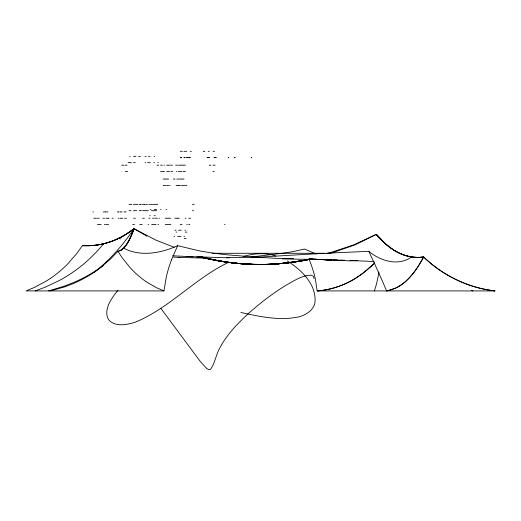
<?xml version="1.0" encoding="UTF-8"?>
<svg xmlns="http://www.w3.org/2000/svg" width="521" height="521" viewBox="0 0 521 521"><rect width="100%" height="100%" fill="white"/><g stroke="black" fill="none" stroke-linecap="round" stroke-linejoin="round"><path stroke-width="0.78" d="M120.136 239.1L120.182 237.583M133.871 230.074L134.001 228.699L156.111 240.207L174.261 247.312M100.162 244.512A107.645 89.957 90 0 1 82.39 245.651L76.854 253.408L67.737 263.893A117.271 111.253 90 0 1 46.61 280.865L34.594 287.345L26.05 290.92L163.952 290.92L166.349 276.807A75.949 40.247 -65.7 0 1 171.481 259.836M374.378 290.92L376.546 283.919L378.767 273.382A88.948 86.786 -90 0 0 378.969 271.975M133.793 229.305L134.001 228.699L147.026 236.247M133.48 230.191L133.168 231.064M133.057 231.35L131.839 234.489M171.481 259.836L177.641 245.671L199.029 250.777A158.788 39.414 -2.6 0 0 229.605 255.016C258.527 257.335 287.423 259.666 316.475 259.269L310.164 259.126L344.804 260.266M131.741 234.724L127 243.906L121.263 250.386M308.953 258.924L310.562 263.033A78.319 33.976 57.9 0 1 315.29 278.728L317.185 290.92L494.95 290.92C468.268 287.879 442.922 275.616 423.638 256.983L422.733 258.676M494.95 290.92C468.268 287.866 442.935 275.602 423.638 256.983L420.675 262.33M422.505 259.093L418.578 265.762M420.44 262.721L416.448 268.979M418.343 266.133L414.28 271.982M416.207 269.324L412.078 274.769M414.039 272.301L409.838 277.335M117.987 290.184C111.794 298.097 103.21 309.038 108.368 319.477C115.017 327.409 126.935 324.791 135.532 322.095C169.813 307.833 194.952 278.37 228.393 262.454M411.831 275.062L407.559 279.686M50.355 290.92L64.943 286.804L74.177 283.209A123.555 123.021 90 0 0 99.518 268.361L110.862 258.65L117.928 251.33A107.287 29.521 -90 0 0 121.849 249.533A100.989 27.789 90 0 0 123.562 248.1A99.732 27.444 -90 0 0 132.178 233.629L134.001 228.699C125.092 235.681 114.822 241.054 103.783 243.711L96.698 251.747L89.189 259.178A145.926 144.004 -62.6 0 1 59.589 280.37L45.314 287.156L35.272 290.92M409.584 277.608L405.247 281.815M374.827 262.818L373.303 264.349A160.208 113.409 90 0 1 369.689 267.696A156.56 110.83 -90 0 1 366.009 270.822A153.656 108.772 90 0 1 362.271 273.72A151.494 107.241 -90 0 1 358.468 276.404A150.061 106.225 -90 0 1 354.612 278.859C343.293 285.71 330.392 289.936 317.185 290.92A169.833 120.221 -90 0 0 321.581 290.471A164.629 116.541 90 0 0 325.925 289.8A160.208 113.409 -90 0 0 330.203 288.908A156.56 110.83 -90 0 0 334.417 287.787A153.656 108.772 -90 0 0 338.578 286.452A151.494 107.241 90 0 0 342.675 284.883A150.061 106.225 90 0 0 346.712 283.098A149.345 105.717 90 0 0 354.612 278.859L362.271 273.72L373.303 264.349A164.629 116.541 -90 0 0 374.495 263.183M407.305 279.933L402.896 283.737M404.986 282.043L400.512 285.43M402.635 283.932L398.096 286.915M127.971 233.037L134.001 228.699L129.403 239.79A98.345 27.059 90 0 1 123.379 248.276L120.156 250.542L117.928 251.33L122.578 258.299L130.146 267.67A110.087 87.691 -90 0 0 147.404 282.519L157.095 287.996L163.952 290.92M400.245 285.606L395.634 288.178M394.234 250.393C402.909 255.85 413.446 258.436 423.638 256.983A161.399 83.295 90 0 1 411.59 256.918C398.278 266.596 380.389 260.969 368.777 251.33L334.886 252.835A228.953 3.79 -3.8 0 0 307.488 254.248L250.822 257.602L226.205 257.55M397.823 287.064L390.613 290.06M386.419 244.857L376.292 234.359L355.361 244.714L333.954 252.249A199.654 186.407 -90 0 1 329.617 253.414M393.583 249.989L384.713 243.17L376.292 234.359L353.902 244.805L331.017 252.385A202.213 198.976 -90 0 1 326.387 253.558M395.361 288.308L386.608 290.92L381.659 279.451A72.64 4.22 64.6 0 0 374.97 264.603L368.777 251.33M177.641 245.671C160.937 253.213 140.507 257.127 123.562 248.1M243.046 256.664C253.551 253.297 265.261 252.379 275.811 256.032M48.564 290.92L64.676 286.022L74.92 281.933A154.079 153.975 69.2 0 0 103.249 265.677M390.333 290.138L386.608 290.92M312.489 258.618C275.153 267.208 235.739 266.309 198.729 256.495M224.017 261.581L216.033 260.344L200.65 256.899C236.742 266.27 275.147 267.026 311.519 258.729M312.32 258.703C275.479 266.999 236.729 266.264 200.162 256.899C236.671 266.094 275.355 267.117 312.105 258.683M312.398 258.683C285.769 264.661 258.155 265.899 231.057 262.74M309.982 259.106L312.203 258.631M301.457 260.904L312.235 258.618M311.988 258.65C298.487 261.796 284.674 263.385 270.848 264.186M301.796 260.656L308.94 259.373C293.577 262.512 277.954 264.186 262.284 264.492M301.001 260.8L277.908 263.815M423.638 256.983C404.934 259.849 387.533 248.374 376.292 234.359L376.318 234.724M251.115 256.983L278.82 253.72A180.774 8.108 -3.6 0 0 292.183 251.741L304.577 249.064L316.136 253.968M357.399 260.708L348.321 260.858L341.359 260.279M293.466 258.69L282.161 258.852M180.286 151.311L182.337 151.305M183.9 151.311L185.046 151.311M185.639 151.311L186.779 151.305M190.204 151.305L191.35 151.311M203.275 151.311L203.867 151.311M204.173 151.305L204.773 151.311M208.166 151.311L209.312 151.311M213.271 151.311L214.541 151.305M129.605 156.359L130.204 156.352M133.565 156.352L135.903 156.359M138.625 156.359L140.416 156.352M144.942 156.352L146.088 156.352M148.55 156.352L150.061 156.359M154.144 156.359L154.744 156.359M128.101 162.682L129.247 162.689M129.599 162.682L131.39 162.689M133.526 162.682L135.317 162.689M145.118 162.689L145.711 162.689M147.651 162.689L150.348 162.689M153.982 162.682L154.574 162.689M157.759 162.689L158.351 162.682M121.719 165.177L124.057 165.183M125.294 165.183L127.078 165.177M156.951 165.177L158.742 165.183M160.566 165.177L162.35 165.183M163.887 165.177L164.486 165.183M166.681 165.177L167.28 165.183M167.755 165.183L170.1 165.177M170.94 165.177L172.458 165.177M175.701 165.183L177.492 165.183M178.488 165.177L183.158 165.177M183.587 165.183L185.372 165.177M209.273 165.177L209.865 165.177M210.171 165.183L210.771 165.177M212.848 165.177L215.166 165.183M125.327 171.507L127.671 171.507M160.566 171.507L163.444 171.52M163.887 171.507L164.486 171.52M166.674 171.52L169.507 171.507M170.947 171.52L172.738 171.507M176.372 171.507L176.971 171.52M178.488 171.507L181.764 171.507M182.917 171.507L185.372 171.52M212.848 171.52L213.994 171.507M163.099 179.055L165.698 179.055M166.134 179.055L168.687 179.055M173.213 179.055L175.089 179.055M176.827 179.061L178.618 179.061M179.296 179.061L181.087 179.055M181.549 179.061L184.102 179.055M163.288 185.391L166.062 185.385M166.896 185.391L168.687 185.385M169.612 185.385L170.211 185.385M176.131 185.391L178.618 185.385M178.801 185.391L180.435 185.391M181.549 185.391L185.02 185.385M185.665 185.385L186.811 185.391M128.961 204.356L131.911 204.356M133.474 204.362L137.85 204.362M139.218 204.362L140.364 204.356M140.683 204.356L141.276 204.362M142.376 204.362L144.324 204.362M144.564 204.362L145.164 204.356M145.984 204.362L147.495 204.356M148.85 204.356L149.996 204.362M150.628 204.362L151.767 204.356M152.464 204.356L157.707 204.356M192.418 204.362L194.209 204.356M150.295 209.409L150.895 209.409M154.164 209.403L156.502 209.409M160.52 209.403L161.113 209.409M166.101 209.409L166.694 209.403M128.961 210.686L131.005 210.686M133.474 210.686L136.665 210.686M139.218 210.686L140.364 210.692M140.683 210.692L141.276 210.686M142.546 210.686L148.368 210.692M151.416 210.686L156.808 210.692M192.412 210.692L193.558 210.686M92.894 211.923L93.493 211.923M103.269 211.93L105.327 211.93M105.633 211.923L106.232 211.93M106.877 211.923L108.023 211.93M117.466 211.93L118.065 211.93M118.169 211.93L118.964 211.93M119.973 211.923L120.572 211.923M120.996 211.923L122.142 211.923M124.031 211.923L125.177 211.93M125.496 211.93L126.089 211.93M149.69 215.733L150.282 215.74M154.118 215.74L155.265 215.733M93.78 218.227L96.437 218.227M97.355 218.234L99.146 218.227M102.995 218.227L104.493 218.227M105.913 218.26L108.023 218.253M108.342 218.26L109.039 218.253M111.969 218.253L113.116 218.26M118.169 218.26L118.768 218.26M119.973 218.253L120.572 218.26M121.08 218.26L121.673 218.253M122.083 218.253L122.676 218.253M124.643 218.26L126.434 218.253M133.636 218.234L135.427 218.234M142.617 218.227L144.408 218.227M148.934 218.234L150.081 218.234M152.542 218.234L154.053 218.227M155.004 218.227L157.349 218.234M158.872 218.234L159.472 218.234M165.183 218.234L170.699 218.234M174.867 218.227L177.205 218.234M177.44 218.227L179.231 218.234M185.326 218.234L185.925 218.227M188.765 218.234L190.556 218.234M97.394 224.571L101.172 224.571M104.343 224.571L105.489 224.564M106.258 224.571L108.602 224.571M132.731 224.571L134.522 224.564M139.778 224.571L142.194 224.571M148.042 224.564L148.641 224.571M151.644 224.571L156.111 224.571M157.974 224.571L158.566 224.564M165.222 224.571L170.79 224.564M180.246 224.571L182.031 224.571M186.759 224.571L187.358 224.564M188.765 224.564L189.905 224.564M224.434 224.564L225.033 224.571M174.926 230.21L176.072 230.21M178.54 230.217L181.301 230.217M184.87 230.217L185.469 230.21M176.15 232.105L176.749 232.112M185.17 232.105L186.961 232.112M174.04 236.547L174.633 236.541M177.641 236.541L180.924 236.541M183.965 236.541L184.564 236.541M184.271 238.442L186.056 238.442M212.067 253.278L324.336 253.278M208.348 258.24L178.527 257.354M308.36 259.211L327.898 259.829L322.082 259.686M262.773 264.492L247.143 264.121L231.545 262.76M192.835 256.84L186.792 256.508L229.175 257.849M196.801 257.003L203.223 257.166M333.14 260.2L338.37 260.389L326.087 259.745L331.532 260.116M82.39 245.671L92.276 245.541A101.478 84.799 90 0 0 120.188 237.609A108.388 90.576 90 0 0 133.995 228.693C124.076 243.515 112.282 257.133 98.697 268.712A172.516 172.093 -42.2 0 1 94.262 272.366M188.967 256.632L172.666 255.765M374.085 261.535L349.962 260.448M173.539 257.127L179.914 257.413M324.166 259.725L329.786 259.992M334.599 260.24L340.884 260.591L335.915 260.24L339.692 260.513M319.848 259.582L313.772 259.25L317.445 259.458M254.71 264.473L239.093 263.606L223.04 261.581L215.03 260.077M238.605 263.483L223.04 261.581L199.634 256.651M411.59 256.905L409.259 256.488A148.804 76.795 90 0 1 389.018 246.791L383.99 242.512M207.579 258.65L223.535 261.705M240.865 312.476C260.103 316.644 280.272 321.177 299.862 316.618C306.374 314.547 312.711 310.562 314.795 303.684C317.439 285.189 301.724 270.047 287.377 261.021M200.65 256.899L208.556 258.676M471.349 290.542L472.925 290.92M199.667 256.599L208.081 258.774M383.358 241.92L376.292 234.359M160.839 308.341L200.09 361.216L206.674 368.477L208.804 369.695L210.419 369.5C215.342 362.766 216.039 353.707 220.565 346.608C227.306 334.208 237.263 323.971 247.488 314.397C259.035 303.938 271.415 294.378 284.616 286.094C292.906 281.535 301.333 275.407 311.128 275.166L313.323 276.254L314.091 278.683M103.79 243.75A106.492 88.993 90 0 1 82.39 245.638M100.156 244.492A100.859 84.285 90 0 0 106.818 242.903A102.435 85.6 -90 0 0 127.958 233.017M124.102 247.566A100.592 27.678 90 0 1 121.842 249.526M181.432 157.635L180.286 157.635L181.432 157.642M185.046 157.635L183.9 157.635L185.046 157.642M187.684 157.635L186.538 157.635L187.684 157.642M190.139 157.635L188.348 157.635L190.139 157.642M209.312 157.635L207.039 157.635L209.312 157.642M214.541 157.635L213.942 157.635L214.541 157.642M216.098 157.635L215.505 157.635L216.098 157.642M228.686 157.635L228.087 157.635L228.686 157.642M235.056 157.635L234.463 157.635L235.056 157.642M251.76 157.635L251.168 157.635L251.76 157.642"/></g></svg>
